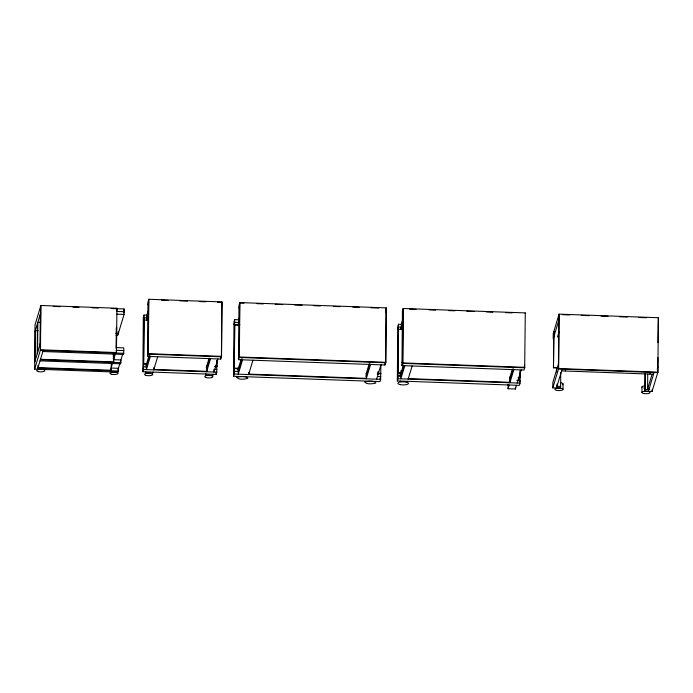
<?xml version="1.0" encoding="UTF-8"?>
<svg xmlns="http://www.w3.org/2000/svg" width="693" height="693" viewBox="0 0 693 693"><rect width="100%" height="100%" fill="white"/><g stroke="black" fill="none" stroke-linecap="round" stroke-linejoin="round"><path stroke-width="1.04" d="M110.889 368.026L118.408 368.304L118.044 372.15L34.65 369.126L35.031 324.809L40.87 305.474L116.935 308.229L116.407 353.04L116.632 327.096M35.048 361.01L35.308 330.682L38.158 330.786M37.231 353.768L37.491 323.449M37.569 352.65L37.829 322.323L40.679 322.427M38.002 365.445L37.985 367.611L111.209 370.261L111.278 362.69M40.055 344.412L40.315 314.094M40.714 305.968L40.341 350.286L123.735 353.309L123.778 347.869L116.459 347.6M34.65 369.126L40.489 349.792L40.87 305.474M111.079 368.598L111.062 370.755L111.209 370.261M113.306 356.479L113.331 353.239M113.661 353.751L113.583 362.396L113.808 353.257M116.121 348.207L116.294 327.685M116.77 310.888L116.935 308.229M116.285 333.194L118.373 333.272L118.39 331.453M40.021 360.871L120.565 363.79L120.591 361.062M120.565 363.79L120.928 359.944L113.409 359.667M118.373 333.272L124.064 314.431L124.108 308.991L111.227 308.524M216.883 360.334L216.779 372.15L216.103 374.393L142.879 371.743L143.338 317.316L144.023 315.064L147.254 315.185M142.879 371.743L143.555 369.499L144.023 315.064M146.647 364.163L143.598 364.05L144.109 320.062L148.181 320.209M146.448 363.678L146.405 369.594L150.355 356.497M146.829 320.019L146.864 315.168L148.085 311.14M147.505 356.393L147.973 301.966L148.787 299.272L222.011 301.923L221.543 356.349L220.729 359.043L147.505 356.393L148.319 353.699L148.787 299.272M148.648 299.722L148.189 354.149L221.413 356.8L221.873 302.373L217.567 302.217M153.872 367.602L153.863 369.412L206.748 371.327L206.791 365.887M213.253 374.289L212.872 375.537L205.552 375.268L205.57 373.458M206.618 370.868L206.653 366.337M213.955 369.326L213.929 372.046L217.888 358.948M216.103 374.393L216.112 372.574M214.787 366.632L216.822 366.701L217.004 360.94M220.729 359.043L220.755 356.323M380.708 373.423L380.656 379.34L379.981 381.583L233.532 376.282L234 321.855L234.676 319.612L238.981 319.768M233.532 376.282L234.208 374.038L234.676 319.612M238.375 368.745L234.26 368.598L234.762 324.601L239.917 324.792M238.305 367.203L238.245 374.185L242.576 359.84M238.661 325.675L238.713 319.759L239.328 317.706M238.539 359.693L239.007 305.266L239.821 302.572L386.27 307.874L385.802 362.3L384.987 364.994L238.539 359.693L239.354 356.999L239.821 302.572M248.778 372.297L248.761 374.107L366.38 378.369L366.432 372.929M366.259 377.001L366.294 373.38M377.616 373.787L380.708 373.899L380.916 364.951M384.987 364.994L385.005 363.184M386.131 308.324L385.672 362.751L239.224 357.449L239.683 303.023L243.997 303.179M520.157 370.824L520.053 383.125L519.369 385.369L397.332 380.951L397.799 326.524L398.475 324.281L401.715 324.402M397.332 380.951L398.007 378.707L398.475 324.281M401.108 373.371L398.059 373.267L398.562 329.27L402.633 329.418M400.216 376.204L400.251 373.007M400.926 370.764L400.857 378.811L404.807 365.713M401.282 329.236L401.325 324.385L402.841 319.343M401.966 365.609L402.78 362.915L524.818 367.333L524.003 370.027L401.966 365.609L402.425 311.183L403.239 308.489L525.285 312.907L524.679 367.784L402.642 363.366L403.109 308.939M402.78 362.915L403.239 308.489M516.528 385.265L515.393 389.007L508.073 388.747L508.108 384.208M509.883 381.852L509.927 377.313M510.065 376.862L510.013 382.311L408.316 378.629M515.393 389.007L515.41 387.196M519.404 381.583L519.438 377.33M520.287 370.859L520.096 377.685L518.061 377.607M560.758 372.522L560.646 386.391L560.117 388.141L552.789 387.872L552.841 382.432L558.532 363.565M557.796 368.009L553.473 367.853L553.785 331.696M553.473 367.853L553.924 331.254M556.592 371.994L556.626 367.732M556.999 384.121L556.981 386.261L560.646 386.391M558.956 314.579L558.489 369.005L657.752 372.6L657.874 357.657M552.789 387.872L558.627 368.555L559.086 314.128L658.35 317.723L657.882 372.15L652.052 391.467L644.733 391.199L644.88 374.125M563.002 389.475A4.089 1.256 0.5 0 0 557.224 388.175A4.089 1.256 0.5 0 0 556.574 390.332A4.089 1.256 0.5 0 0 563.002 389.475L563.045 384.035M641.926 392.333L641.969 386.885M644.733 391.199L645.261 389.457L645.391 373.449M649.055 389.137L647.591 389.085L647.721 374.142M652.052 391.467L652.07 389.657M658.004 342.714L658.35 317.723M34.971 331.808L40.653 312.967M34.711 362.127L40.393 343.295M37.5 369.23L43.183 350.389M124.108 308.991L123.752 312.829L124.09 311.711L116.571 311.434M111.365 364.457L111.963 362.474M113.167 358.506L114.657 353.551M111.348 367.177L112.543 363.21M113.435 360.239L115.532 353.3M118.07 369.421L122.86 353.56M123.735 353.309L123.389 354.435L42.845 351.516M143.321 320.036L143.997 317.792L147.228 317.905M147.947 304.686L148.631 302.443M143.971 320.512L144.109 320.062M146.691 318.408L148.059 313.86M146.959 320.14L147.86 317.169M142.897 369.022L143.581 366.77L146.812 366.892M147.531 353.673L148.207 351.429M145.989 365.661L148.986 355.752M146.266 367.394L149.861 355.5M145.721 371.846L145.348 373.094L152.668 373.354L153.049 372.106M153.725 369.863L157.675 356.765M221.422 303.872L222.011 301.923M221.405 306.592L221.855 305.093M206.202 367.844L209.191 357.934M206.479 369.577L209.771 358.671M205.552 375.268L205.934 374.021M206.609 371.777L210.559 358.679M233.974 324.575L234.65 322.332L238.964 322.488M238.981 307.987L239.665 305.743M234.632 325.052L234.762 324.601M238.011 324.722L239.509 319.768M238.591 325.459L239.483 322.488M233.558 373.562L234.234 371.318L238.539 371.474M238.565 356.973L239.241 354.729M237.916 369.993L241.207 359.087M238.193 371.725L242.082 358.835M248.622 374.558L252.954 360.213M366.216 373.64L369.204 363.721M385.68 309.823L386.27 307.874M366.19 376.36L369.984 363.799M385.663 312.543L386.114 311.044M366.242 378.82L370.573 364.475M377.269 374.428L378.196 371.353M376.628 379.192L380.959 364.847M380.007 378.863L380.682 376.62L377.451 376.498M397.773 329.244L398.449 327.001L401.689 327.122M402.408 313.903L403.083 311.659M398.432 329.721L398.562 329.27M400.771 328.846L403.127 321.058M401.36 329.556L402.876 324.532M397.358 378.231L398.033 375.987L401.273 376.1M401.983 362.889L402.668 360.646M400.078 376.108L403.413 365.055M400.658 376.827L403.993 365.765M400.182 381.055L400.026 381.557L407.354 381.817L407.501 381.323M408.177 379.08L412.136 365.973M525.147 313.357L525.285 312.907M509.65 378.222L512.413 369.083M509.632 380.942L513.305 368.754M508.073 388.747L509.199 385.005M509.883 382.761L513.834 369.655M517.203 383.021L521.153 369.923M519.395 382.649L520.071 380.405L516.831 380.284M524.255 366.554L524.705 365.064M559.086 314.128L553.257 333.446L553.213 338.886L558.904 320.019M557.475 337.032L558.974 332.068M556.453 388.002L562.153 369.135M565.28 371.015L565.809 369.274M649.895 374.081L650.424 372.332M647.591 389.085L652.096 374.159M648.388 391.337L654.088 372.47M657.198 369.144L657.796 367.16M161.573 300.19L168.035 300.424M179.877 300.857L187.422 301.126M199.263 301.559L205.726 301.793M256.912 303.647L263.375 303.88M275.225 304.305L282.761 304.582M294.603 305.007L302.139 305.284M313.99 305.708L320.452 305.942M333.368 306.41L339.83 306.644M352.754 307.112L359.217 307.346M371.058 307.779L378.595 308.047M409.589 309.173L416.069 309.407M429.028 309.875L435.507 310.109M448.466 310.577L454.946 310.81M466.831 311.244L474.384 311.521M486.269 311.945L492.749 312.179M505.708 312.647L512.188 312.889M562.612 314.709L569.741 314.969M581.271 315.384L589.163 315.67M601.03 316.103L608.047 316.354M619.377 316.77L627.33 317.056M638.79 317.472L646.604 317.749M53.231 306.419L60.005 306.67M72.86 307.138L79.002 307.354M92.143 307.831L98.337 308.056M116.745 314.163L124.064 314.431M235.663 325.095L238.747 325.199M116.233 350.311L123.752 350.589M553.612 367.403L557.926 367.559M40.489 349.792L116.563 352.546M148.319 353.699L221.543 356.349M239.354 356.999L385.802 362.3M558.627 368.555L657.882 372.15M561.625 370.885L653.56 374.211M40.515 359.251L113.739 361.902M40.359 359.745L120.911 362.664M143.737 363.6L146.786 363.712M214.925 366.181L216.961 366.25M398.189 372.817L401.238 372.929M234.39 368.148L238.513 368.295M377.754 373.336L380.838 373.449M214.648 369.343L216.805 369.421M143.555 369.499L216.779 372.15M398.007 378.707L520.053 383.125M234.208 374.038L380.656 379.34M645.261 389.457L648.917 389.587M37.838 368.104L118.382 371.024M115.757 333.22A4.089 1.256 0.5 0 1 118.425 334.364A4.089 1.256 0.5 0 1 116.043 335.542M560.394 382.718A4.089 1.256 0.5 0 1 562.318 384.632M644.62 388.201A4.089 1.256 0.5 0 1 643.676 388.045M642.013 387.214A4.089 1.256 0.5 0 1 645.348 385.793M236.911 377.339C238.08 380.067 244.837 379.279 247.851 378.387C246.691 375.667 239.925 376.455 236.911 377.339M364.908 381.973C366.077 384.702 372.834 383.913 375.849 383.021C374.688 380.301 367.922 381.081 364.908 381.973M38.418 371.613A4.089 1.256 0.5 0 0 44.854 370.755A4.089 1.256 0.5 0 0 39.077 369.456A4.089 1.256 0.5 0 0 38.418 371.613M111.642 374.263A4.089 1.256 0.5 0 0 118.079 373.406A4.089 1.256 0.5 0 0 112.301 372.106A4.089 1.256 0.5 0 0 111.642 374.263M643.632 393.485A4.089 1.256 0.5 0 0 650.06 392.628A4.089 1.256 0.5 0 0 644.282 391.32A4.089 1.256 0.5 0 0 643.632 393.485M146.275 375.476A4.089 1.256 0.5 0 0 152.703 374.618A4.089 1.256 0.5 0 0 146.925 373.319A4.089 1.256 0.5 0 0 146.275 375.476M206.479 377.659A4.089 1.256 0.5 0 0 212.907 376.801A4.089 1.256 0.5 0 0 207.129 375.493A4.089 1.256 0.5 0 0 206.479 377.659M400.13 384.615A5.31 1.629 0.5 0 0 408.489 383.498A5.31 1.629 0.5 0 0 400.978 381.808A5.31 1.629 0.5 0 0 400.13 384.615"/></g></svg>
